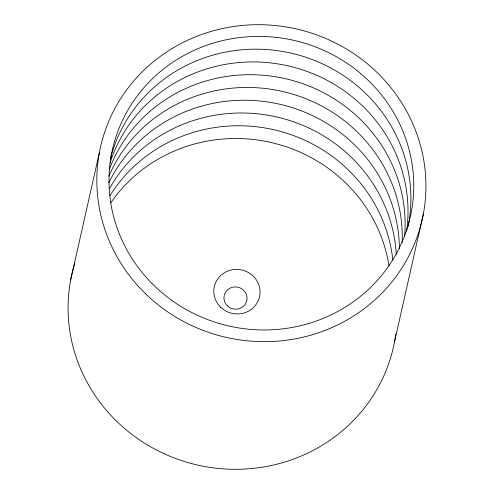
<?xml version="1.0" encoding="UTF-8"?>
<svg xmlns="http://www.w3.org/2000/svg" width="494" height="494" viewBox="0 0 494 494"><rect width="100%" height="100%" fill="white"/><g stroke="black" fill="none" stroke-linecap="round" stroke-linejoin="round"><path stroke-width="0.74" d="M70.654 280.024L99.418 152.393M394.583 341.607L423.346 213.976M110.372 158.969A152.683 146.471 12.7 0 1 290.855 53.093A152.683 146.471 12.7 0 1 408.124 226.369M109.958 163.119A152.683 146.471 12.7 0 1 288.354 65.943A152.683 146.471 12.7 0 1 406.636 231.031M109.551 168.825A152.683 146.471 12.7 0 1 285.476 78.707A152.683 146.471 12.7 0 1 404.605 236.367M108.921 176.043A152.683 146.471 12.7 0 1 282.222 91.384A152.683 146.471 12.7 0 1 402.153 242.418M108.853 182.687A152.683 146.471 12.7 0 1 279.345 104.148A152.683 146.471 12.7 0 1 399.387 248.451M109.798 188.152A152.683 146.471 12.7 0 1 277.233 117.084A152.683 146.471 12.7 0 1 396.293 254.478M109.971 195.748A152.683 146.471 12.7 0 1 273.596 129.675A152.683 146.471 12.7 0 1 392.798 259.77M110.78 202.855A152.683 146.471 12.7 0 1 270.718 142.433A152.683 146.471 12.7 0 1 389.031 265.834M395.818 333.907A164.873 158.16 12.7 0 1 198.52 465.262A164.873 158.16 12.7 0 1 74.89 262.938M227.431 305.891A11.584 11.115 12.7 0 0 246.704 300.982A11.584 11.115 12.7 0 0 232.353 287.286A11.584 11.115 12.7 0 0 227.431 305.891M151.93 283.42A152.683 146.471 12.7 0 0 407.933 225.925A152.683 146.471 12.7 0 0 224.276 40.212A152.683 146.471 12.7 0 0 151.93 283.42M145.594 293.794A164.873 158.16 12.7 0 0 420.53 226.184A164.873 158.16 12.7 0 0 218.021 29.572A164.873 158.16 12.7 0 0 145.594 293.794M220.806 307.354A23.169 22.224 12.7 0 0 259.35 297.53A23.169 22.224 12.7 0 0 230.649 270.132A23.169 22.224 12.7 0 0 220.806 307.354"/></g></svg>
